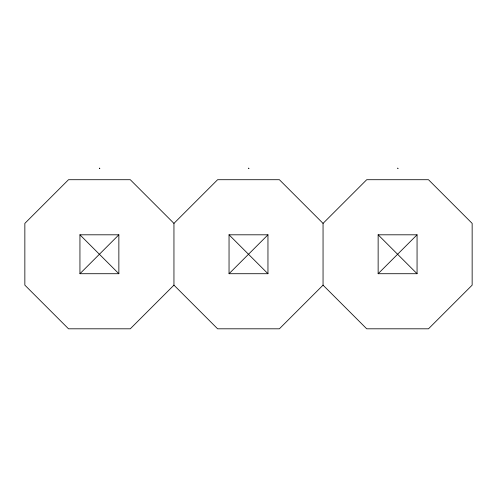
<?xml version="1.0" encoding="UTF-8"?>
<svg xmlns="http://www.w3.org/2000/svg" width="497" height="497" viewBox="0 0 497 497"><rect width="100%" height="100%" fill="white"/><g stroke="black" fill="none" stroke-linecap="round" stroke-linejoin="round"><path stroke-width="0.75" d="M118.858 234.808L79.942 273.717L79.942 234.808L118.858 234.808L118.858 273.717L79.942 273.717M267.958 234.808L229.042 273.717L229.042 234.808L267.958 234.808L267.958 273.717L229.042 273.717M417.058 234.808L378.142 273.717L378.142 234.808L417.058 234.808L417.058 273.717L378.142 273.717M173.95 223.383L217.618 179.709L279.382 179.709L323.05 223.383L323.05 285.141L279.382 328.809L217.618 328.809L173.95 285.141L173.95 223.383L130.282 179.709L68.518 179.709L24.85 223.383L24.85 285.141L68.518 328.809L130.282 328.809L173.95 285.141M323.05 223.383L366.718 179.709L428.482 179.709L472.15 223.383L472.15 285.141L428.482 328.809L366.718 328.809L323.05 285.141M378.142 234.808L417.058 273.717M229.042 234.808L267.958 273.717M79.942 234.808L118.858 273.717M99.512 168.191L99.798 168.353L99.512 168.191M248.612 168.191L248.898 168.353L248.612 168.191M397.712 168.191L397.998 168.353L397.712 168.191"/></g></svg>
